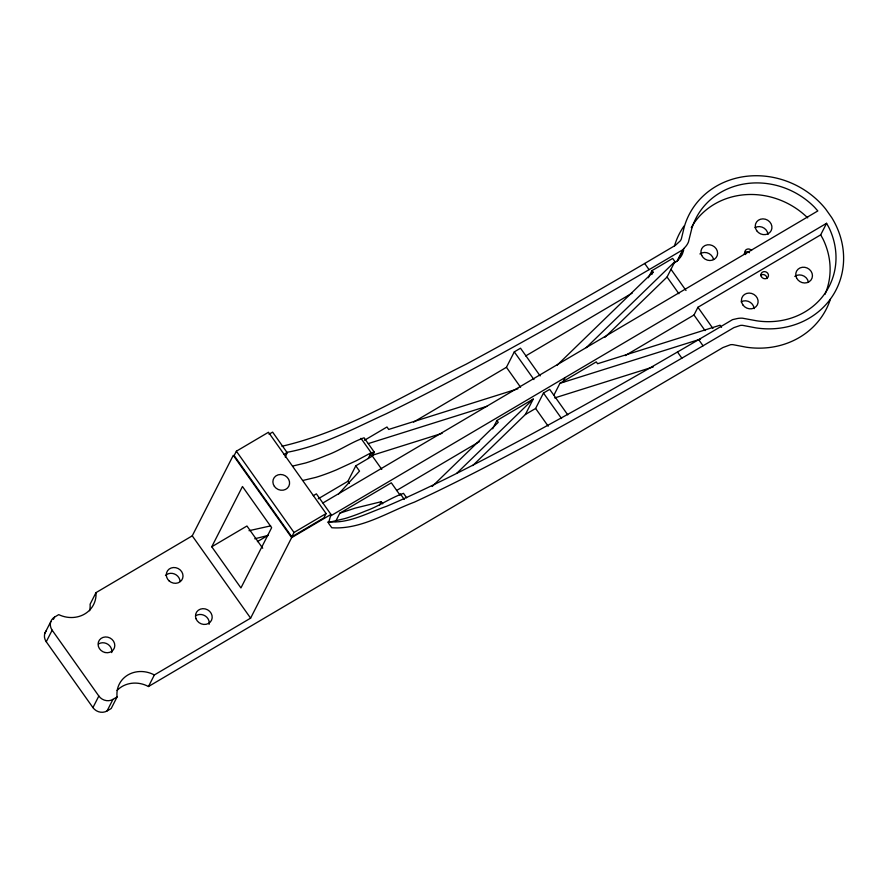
<?xml version="1.0" encoding="UTF-8"?>
<svg xmlns="http://www.w3.org/2000/svg" width="888" height="888" viewBox="0 0 888 888"><rect width="100%" height="100%" fill="white"/><g stroke="black" fill="none" stroke-linecap="round" stroke-linejoin="round"><path stroke-width="1.33" d="M683.682 249.994L682.55 253.579A21.201 19.247 27 0 1 680.241 257.52L677.011 261.25L673.47 263.348M313.275 495.682L316.383 493.85L330.98 514.43L328.493 523.154L331.79 527.75C361.116 529.781 387.779 512.121 414.385 502.142C451.737 484.826 488.289 465.867 524.586 446.464C584.726 414.086 644.144 380.353 703.052 345.787L733.865 327.639L740.348 325.43A13.464 12.221 27 0 1 742.657 325.363L756.043 327.905A82.562 74.947 27 0 0 831.59 297.413A82.562 74.947 27 0 0 831.767 217.66L825.585 208.924A82.562 74.947 27 0 0 745.754 176.379A82.562 74.947 27 0 0 684.304 226.729L681.351 238.905A13.464 12.221 27 0 1 680.33 240.803L675.468 245.288L644.688 263.481C585.78 298.046 526.362 331.768 466.222 364.158C406.171 393.928 347.785 431.002 281.918 446.276M285.248 457.087L287.201 452.702L272.616 432.123L269.031 434.232M44.944 633.089L50.838 621.522M53.413 619.391L54.59 617.071L58.73 614.629A27.251 24.742 27 0 0 95.993 592.64L192.252 535.841L233.278 455.333L291.641 537.64L250.616 618.148L154.357 674.958A26.451 24.009 27 0 0 127.928 674.947A26.451 24.009 27 0 0 117.094 696.936L111.2 708.513L107.06 710.955A10.323 9.368 27 0 1 92.94 707.614L46.254 641.758A10.323 9.368 27 0 1 46.42 630.558M46.254 641.758L52.148 630.191A10.323 9.368 27 0 1 54.59 617.071M95.993 592.64L90.099 604.217A27.251 24.742 27 0 1 89.621 610.744M92.94 707.614L98.834 696.037L52.148 630.191M236.375 451.204L234.155 455.544L291.797 536.818L323.887 517.882L326.096 513.553L268.454 432.267L236.375 451.204L294.006 532.478L291.797 536.818M107.06 710.955L112.954 699.389L117.094 696.936M211.755 546.775L242.468 486.513L271.65 527.672L240.937 587.934L211.755 546.775L246.953 526.007L262.726 548.262M117.083 690.442A26.451 24.009 27 0 1 148.463 686.524L154.357 674.958M318.204 498.801L347.93 481.263L355.788 465.834L372.35 456.066L374.325 452.203L364.102 437.806C351.204 442.235 339.549 450.738 326.473 455.344A178.177 37.374 -35.3 0 1 305.583 462.981L292.751 466.045M335.586 521.511L339.827 513.197L391.319 482.817L399.966 495.005M368.209 458.508L371.162 452.725L374.325 452.203L370.174 454.645M379.42 505.272L381.241 501.709L382.728 503.829M413.63 422.066L506.438 367.299L514.296 351.87L520.512 348.207L540.148 375.913M492.674 428.815L496.903 420.512L533.233 399.078L525.374 414.507L472.716 465.601M525.374 414.507L535.619 408.458L543.478 393.029L549.694 389.366L567.765 414.851M553.89 395.182L559.94 383.316L596.27 361.882L597.591 363.736L720.035 325.23L721.533 327.339M565.112 377.567L563.147 381.429L563.658 382.151M648.34 277.766L651.959 270.64L672.671 258.43L674.913 261.594L667.055 277.023L604.95 337.285M651.814 274.514L653.024 272.139L651.959 270.64M677.011 261.25L682.916 249.683L686.147 245.954A21.201 19.247 27 0 0 688.444 242.002L691.652 229.126A74.803 67.91 27 0 1 814.529 207.237L817.826 210.933L322.966 502.941M677.944 260.006L683.838 248.429M625.185 355.611L693.983 315.007L697.924 307.292L820.69 234.854L826.584 223.288L828.926 227.55A74.803 67.91 27 0 1 756.654 320.801L742.468 318.193A21.201 19.247 27 0 0 737.584 318.492L732.522 319.647C662.515 361.183 591.896 401.709 520.202 440.293C476.368 463.636 432.29 486.68 386.635 506.282C367.943 512.676 348.951 523.842 328.627 521.689M338.628 493.983L359.529 471.106L355.788 465.834M432.179 486.458L498.224 422.366L496.903 420.512M557.12 365.212L653.024 272.139M456.732 473.315L533.233 399.078M586.202 347.674L674.913 261.594M284.093 454.534L287.201 452.702M286.291 452.447C321.634 446.131 353.646 428.549 386.025 413.864C424.309 395.116 461.971 375.147 499.389 354.723C561.194 320.834 622.299 285.659 682.916 249.683M364.502 440.259L386.979 426.995L388.711 429.437L517.893 388.8M525.674 355.955L632.256 293.062M257.376 541.636L268.109 535.309M294.006 532.478L326.096 513.553M291.641 537.64L330.98 514.43M330.447 516.028L826.584 223.288M396.514 490.542L479.553 441.536M148.463 686.524L722.932 347.552L730.524 344.722A13.464 12.221 27 0 1 732.833 344.644L746.22 347.186A82.562 74.947 27 0 0 830.413 299.156M406.649 497.791L403.507 493.362C390.598 497.791 378.943 506.293 365.867 510.9A178.177 37.374 -35.3 0 1 344.977 518.537L332.156 521.6A171.417 35.953 -35.3 0 1 327.539 522.166M339.827 513.197L355.211 508.114L381.241 501.709M368.331 443.578L486.835 406.316M559.94 383.316L700.51 339.105M371.006 455.699L442.102 433.333M554.7 397.924L653.235 366.933M268.354 535.364L254.745 538.794M270.662 525.874L249.006 530.702M302.975 480.441L315.795 477.378A178.177 37.374 -35.3 0 0 336.685 469.752L356.354 460.694L371.162 452.725L360.95 438.317M670.984 269.308L686.002 290.487M697.924 307.292L712.942 328.482M667.055 277.023L678.909 293.739M693.983 315.007L705.061 330.614M644.688 263.481L649.061 269.652M698.678 339.616L703.052 345.787M677.489 352.003L681.862 358.175M514.296 351.87L533.943 379.576M543.478 393.029L561.549 418.514M506.438 367.299L520.579 387.246M535.619 408.458L548.196 426.185M400.344 493.872L404.273 499.411M372.35 456.066L381.785 469.352M347.93 481.263L349.428 483.372M192.252 535.841L250.616 618.148M820.69 234.854L823.032 239.116A74.803 67.91 27 0 1 824.952 294.394M112.954 699.389A10.323 9.368 27 0 1 98.834 696.037M196.07 615.562A8.514 7.726 27 0 1 205.361 616.028A8.514 7.726 27 0 1 209.124 624.308M165.457 575.513A8.514 7.726 27 0 1 174.437 573.959A8.514 7.726 27 0 1 180.053 581.34M98.679 643.844A8.514 7.726 27 0 1 107.959 644.322A8.514 7.726 27 0 1 111.733 652.591M674.469 246.009A82.562 74.947 27 0 1 684.038 226.029M691.264 227.606A74.803 67.91 27 0 1 807.714 217.893M699.91 253.957A8.514 7.726 27 0 1 713.552 259.518M741.08 301.853A8.514 7.726 27 0 1 754.167 308.647M794.793 276.39A8.514 7.726 27 0 1 808.402 282.051M754.911 227.65A8.514 7.726 27 0 1 767.998 234.443M744.144 253.668A20.635 18.737 27 0 1 746.63 252.936M760.705 275.213A3.874 3.508 27 0 1 767.021 278.566M744.799 252.47A3.874 3.508 27 0 1 749.428 252.725M745.698 254.567A3.874 3.508 27 0 1 746.275 249.584A3.874 3.508 27 0 1 751.614 250.527M105.017 652.502L102.93 651.736A8.514 7.726 27 0 1 101.043 638.439A8.514 7.726 27 0 1 114.508 643.389A8.514 7.726 27 0 1 105.017 652.502M169.109 580.896L167.688 579.242A8.514 7.726 27 0 1 173.426 567.532A8.514 7.726 27 0 1 182.673 578.243A8.514 7.726 27 0 1 169.109 580.896M195.993 618.703A8.514 7.726 27 0 0 210.256 622.088A8.514 7.726 27 0 0 205.261 608.913A8.514 7.726 27 0 0 195.993 618.703M274.403 486.402A8.514 7.726 27 0 0 288.822 486.236A8.514 7.726 27 0 0 280.475 474.481A8.514 7.726 27 0 0 274.403 486.402M701.72 255.455A8.514 7.726 27 0 0 716.15 257.598A8.514 7.726 27 0 0 709.923 244.833A8.514 7.726 27 0 0 701.72 255.455M756.72 230.736A8.514 7.726 27 0 0 771.15 230.691A8.514 7.726 27 0 0 762.914 218.87A8.514 7.726 27 0 0 756.72 230.736M796.525 277.866A8.514 7.726 27 0 0 810.944 280.12A8.514 7.726 27 0 0 804.828 267.31A8.514 7.726 27 0 0 796.525 277.866M742.901 304.939A8.514 7.726 27 0 0 757.331 304.884A8.514 7.726 27 0 0 749.084 293.073A8.514 7.726 27 0 0 742.901 304.939M761.316 276.534A3.874 3.508 27 0 0 767.876 277.389A3.874 3.508 27 0 0 764.934 271.628A3.874 3.508 27 0 0 761.316 276.534"/></g></svg>
